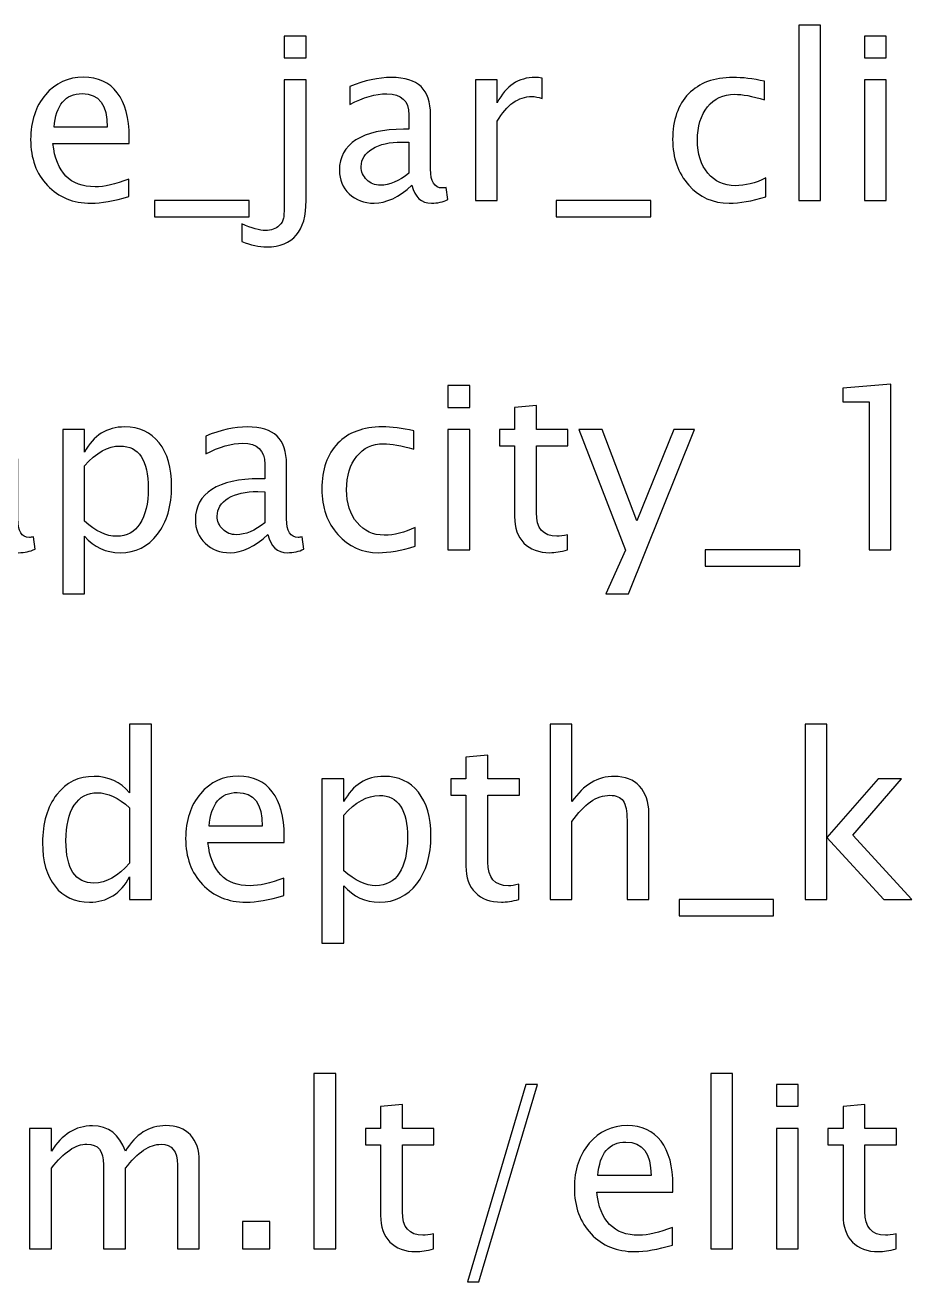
# Model space of a CAD drawing. Header units: centimetres. Extents: x -87 to 69, y -70 to 88.
# Drawn here: x 33.03 to 43.35, y 53.09 to 67.71 of the extents above; entities that cross this region are included whole.
import ezdxf

# ---------------------------------------------------------------- set-up
doc = ezdxf.new("R2010")
doc.units = ezdxf.units.CM
doc.header["$MEASUREMENT"] = 0
doc.layers.add('Layer 1', color=7, linetype='Continuous')

msp = doc.modelspace()

# ---------------------------------------------------------------- linework, layer by layer
at = {"layer": 'Layer 1'}
for points, knots in [([(42.03003, 65.67044), (42.03003, 65.67044), (42.03003, 67.71037), (42.03003, 67.71037), (42.03003, 67.71037), (42.03003, 67.71037), (42.28403, 67.71037), (42.28403, 67.71037), (42.28403, 67.71037), (42.28403, 67.71037), (42.28403, 65.67044), (42.28403, 65.67044), (42.28403, 65.67044), (42.28403, 65.67044), (42.03003, 65.67044), (42.03003, 65.67044)], [0, 0, 0, 0, 0.2, 0.2, 0.2, 0.2, 0.4, 0.4, 0.4, 0.4, 0.6, 0.6, 0.6, 0.6, 1, 1, 1, 1]), ([(36.04604, 67.32938), (36.04604, 67.32938), (36.04604, 67.58338), (36.04604, 67.58338), (36.04604, 67.58338), (36.04604, 67.58338), (36.30004, 67.58338), (36.30004, 67.58338), (36.30004, 67.58338), (36.30004, 67.58338), (36.30004, 67.32938), (36.30004, 67.32938), (36.30004, 67.32938), (36.30004, 67.32938), (36.04604, 67.32938), (36.04604, 67.32938)], [0, 0, 0, 0, 0.2, 0.2, 0.2, 0.2, 0.4, 0.4, 0.4, 0.4, 0.6, 0.6, 0.6, 0.6, 1, 1, 1, 1]), ([(42.79467, 67.32938), (42.79467, 67.32938), (42.79467, 67.58338), (42.79467, 67.58338), (42.79467, 67.58338), (42.79467, 67.58338), (43.04867, 67.58338), (43.04867, 67.58338), (43.04867, 67.58338), (43.04867, 67.58338), (43.04867, 67.32938), (43.04867, 67.32938), (43.04867, 67.32938), (43.04867, 67.32938), (42.79467, 67.32938), (42.79467, 67.32938)], [0, 0, 0, 0, 0.2, 0.2, 0.2, 0.2, 0.4, 0.4, 0.4, 0.4, 0.6, 0.6, 0.6, 0.6, 1, 1, 1, 1]), ([(34.23586, 65.71542), (34.0652, 65.66427), (33.91924, 65.63869), (33.79753, 65.63869), (33.79753, 65.63869), (33.58983, 65.63869), (33.42094, 65.70748), (33.29086, 65.84462), (33.29086, 65.84462), (33.16077, 65.98177), (33.0955, 66.15948), (33.0955, 66.3782), (33.0955, 66.3782), (33.0955, 66.59031), (33.15283, 66.76449), (33.26792, 66.90075), (33.26792, 66.90075), (33.38302, 67.03657), (33.5303, 67.10448), (33.70978, 67.10448), (33.70978, 67.10448), (33.87955, 67.10448), (34.01096, 67.04407), (34.10357, 66.92324), (34.10357, 66.92324), (34.19617, 66.80241), (34.24247, 66.63132), (34.24247, 66.40951), (34.24247, 66.40951), (34.24247, 66.40951), (34.24115, 66.3319), (34.24115, 66.3319), (34.24115, 66.3319), (34.24115, 66.3319), (33.3548, 66.3319), (33.3548, 66.3319), (33.3548, 66.3319), (33.39184, 65.99676), (33.55544, 65.82919), (33.84516, 65.82919), (33.84516, 65.82919), (33.95143, 65.82919), (34.08152, 65.85918), (34.23586, 65.91915), (34.23586, 65.91915), (34.23586, 65.91915), (34.23586, 65.71542), (34.23586, 65.71542)], [0, 0, 0, 0, 0.07692308, 0.07692308, 0.07692308, 0.07692308, 0.15384615, 0.15384615, 0.15384615, 0.15384615, 0.23076923, 0.23076923, 0.23076923, 0.23076923, 0.30769231, 0.30769231, 0.30769231, 0.30769231, 0.38461538, 0.38461538, 0.38461538, 0.38461538, 0.46153846, 0.46153846, 0.46153846, 0.46153846, 0.53846154, 0.53846154, 0.53846154, 0.53846154, 0.61538462, 0.61538462, 0.61538462, 0.61538462, 0.69230769, 0.69230769, 0.69230769, 0.69230769, 0.76923077, 0.76923077, 0.76923077, 0.76923077, 0.84615385, 0.84615385, 0.84615385, 0.84615385, 1, 1, 1, 1]), ([(35.55127, 65.19419), (35.55127, 65.19419), (35.55127, 65.39792), (35.55127, 65.39792), (35.55127, 65.39792), (35.67034, 65.34677), (35.76118, 65.32119), (35.82335, 65.32119), (35.82335, 65.32119), (35.89391, 65.32119), (35.94903, 65.34015), (35.98783, 65.37808), (35.98783, 65.37808), (36.01385, 65.40365), (36.02973, 65.4332), (36.03634, 65.46583), (36.03634, 65.46583), (36.04296, 65.49846), (36.04604, 65.56681), (36.04604, 65.67088), (36.04604, 65.67088), (36.04604, 65.67088), (36.04604, 67.07273), (36.04604, 67.07273), (36.04604, 67.07273), (36.04604, 67.07273), (36.30004, 67.07273), (36.30004, 67.07273), (36.30004, 67.07273), (36.30004, 67.07273), (36.30004, 65.67132), (36.30004, 65.67132), (36.30004, 65.67132), (36.30004, 65.31105), (36.14791, 65.13069), (35.8432, 65.13069), (35.8432, 65.13069), (35.7528, 65.13069), (35.65534, 65.15186), (35.55127, 65.19419)], [0, 0, 0, 0, 0.09090909, 0.09090909, 0.09090909, 0.09090909, 0.18181818, 0.18181818, 0.18181818, 0.18181818, 0.27272727, 0.27272727, 0.27272727, 0.27272727, 0.36363636, 0.36363636, 0.36363636, 0.36363636, 0.45454545, 0.45454545, 0.45454545, 0.45454545, 0.54545455, 0.54545455, 0.54545455, 0.54545455, 0.63636364, 0.63636364, 0.63636364, 0.63636364, 0.72727273, 0.72727273, 0.72727273, 0.72727273, 0.81818182, 0.81818182, 0.81818182, 0.81818182, 1, 1, 1, 1]), ([(37.53123, 65.84903), (37.37866, 65.7088), (37.23181, 65.63869), (37.0907, 65.63869), (37.0907, 65.63869), (36.97473, 65.63869), (36.87815, 65.67485), (36.80187, 65.74761), (36.80187, 65.74761), (36.72514, 65.82037), (36.68677, 65.91209), (36.68677, 66.02278), (36.68677, 66.02278), (36.68677, 66.17579), (36.75115, 66.29353), (36.87992, 66.37555), (36.87992, 66.37555), (37.00868, 66.45757), (37.19345, 66.49858), (37.43422, 66.49858), (37.43422, 66.49858), (37.43422, 66.49858), (37.49375, 66.49858), (37.49375, 66.49858), (37.49375, 66.49858), (37.49375, 66.49858), (37.49375, 66.66748), (37.49375, 66.66748), (37.49375, 66.66748), (37.49375, 66.8302), (37.40908, 66.91133), (37.23931, 66.91133), (37.23931, 66.91133), (37.1079, 66.91133), (36.96414, 66.86988), (36.80848, 66.78698), (36.80848, 66.78698), (36.80848, 66.78698), (36.80848, 66.996), (36.80848, 66.996), (36.80848, 66.996), (36.97958, 67.06656), (37.14097, 67.10183), (37.29223, 67.10183), (37.29223, 67.10183), (37.44789, 67.10183), (37.56298, 67.06656), (37.63662, 66.99556), (37.63662, 66.99556), (37.71071, 66.92456), (37.74775, 66.8152), (37.74775, 66.66748), (37.74775, 66.66748), (37.74775, 66.66748), (37.74775, 66.0338), (37.74775, 66.0338), (37.74775, 66.0338), (37.74775, 65.88872), (37.79229, 65.81596), (37.8818, 65.81596), (37.8818, 65.81596), (37.89283, 65.81596), (37.90914, 65.81772), (37.93075, 65.82125), (37.93075, 65.82125), (37.93075, 65.82125), (37.94883, 65.68014), (37.94883, 65.68014), (37.94883, 65.68014), (37.89107, 65.65236), (37.82757, 65.63869), (37.75789, 65.63869), (37.75789, 65.63869), (37.63927, 65.63869), (37.56386, 65.7088), (37.53123, 65.84903)], [0, 0, 0, 0, 0.05, 0.05, 0.05, 0.05, 0.1, 0.1, 0.1, 0.1, 0.15, 0.15, 0.15, 0.15, 0.2, 0.2, 0.2, 0.2, 0.25, 0.25, 0.25, 0.25, 0.3, 0.3, 0.3, 0.3, 0.35, 0.35, 0.35, 0.35, 0.4, 0.4, 0.4, 0.4, 0.45, 0.45, 0.45, 0.45, 0.5, 0.5, 0.5, 0.5, 0.55, 0.55, 0.55, 0.55, 0.6, 0.6, 0.6, 0.6, 0.65, 0.65, 0.65, 0.65, 0.7, 0.7, 0.7, 0.7, 0.75, 0.75, 0.75, 0.75, 0.8, 0.8, 0.8, 0.8, 0.85, 0.85, 0.85, 0.85, 0.9, 0.9, 0.9, 0.9, 1, 1, 1, 1]), ([(38.26942, 65.67044), (38.26942, 65.67044), (38.26942, 67.07273), (38.26942, 67.07273), (38.26942, 67.07273), (38.26942, 67.07273), (38.52342, 67.07273), (38.52342, 67.07273), (38.52342, 67.07273), (38.52342, 67.07273), (38.52342, 66.80771), (38.52342, 66.80771), (38.52342, 66.80771), (38.6244, 67.00394), (38.7708, 67.10183), (38.96307, 67.10183), (38.96307, 67.10183), (38.98909, 67.10183), (39.01643, 67.09963), (39.04465, 67.09522), (39.04465, 67.09522), (39.04465, 67.09522), (39.04465, 66.85754), (39.04465, 66.85754), (39.04465, 66.85754), (39.00055, 66.87209), (38.96175, 66.87958), (38.92823, 66.87958), (38.92823, 66.87958), (38.76684, 66.87958), (38.6319, 66.78433), (38.52342, 66.59339), (38.52342, 66.59339), (38.52342, 66.59339), (38.52342, 65.67044), (38.52342, 65.67044), (38.52342, 65.67044), (38.52342, 65.67044), (38.26942, 65.67044), (38.26942, 65.67044)], [0, 0, 0, 0, 0.09090909, 0.09090909, 0.09090909, 0.09090909, 0.18181818, 0.18181818, 0.18181818, 0.18181818, 0.27272727, 0.27272727, 0.27272727, 0.27272727, 0.36363636, 0.36363636, 0.36363636, 0.36363636, 0.45454545, 0.45454545, 0.45454545, 0.45454545, 0.54545455, 0.54545455, 0.54545455, 0.54545455, 0.63636364, 0.63636364, 0.63636364, 0.63636364, 0.72727273, 0.72727273, 0.72727273, 0.72727273, 0.81818182, 0.81818182, 0.81818182, 0.81818182, 1, 1, 1, 1]), ([(41.64859, 65.71277), (41.4841, 65.66338), (41.34211, 65.63869), (41.22261, 65.63869), (41.22261, 65.63869), (41.03299, 65.63869), (40.876, 65.7088), (40.75121, 65.84859), (40.75121, 65.84859), (40.62641, 65.98882), (40.56379, 66.16565), (40.56379, 66.37864), (40.56379, 66.37864), (40.56379, 66.60618), (40.62553, 66.78389), (40.749, 66.91089), (40.749, 66.91089), (40.87247, 67.03833), (41.04489, 67.10183), (41.26626, 67.10183), (41.26626, 67.10183), (41.37518, 67.10183), (41.49777, 67.08684), (41.63271, 67.05685), (41.63271, 67.05685), (41.63271, 67.05685), (41.63271, 66.84254), (41.63271, 66.84254), (41.63271, 66.84254), (41.48939, 66.88488), (41.37254, 66.90604), (41.28258, 66.90604), (41.28258, 66.90604), (41.15205, 66.90604), (41.04754, 66.85709), (40.96949, 66.75964), (40.96949, 66.75964), (40.89144, 66.66219), (40.85219, 66.5321), (40.85219, 66.36982), (40.85219, 66.36982), (40.85219, 66.21239), (40.89276, 66.08539), (40.97346, 65.98794), (40.97346, 65.98794), (41.05416, 65.89093), (41.15955, 65.84242), (41.29052, 65.84242), (41.29052, 65.84242), (41.40649, 65.84242), (41.52555, 65.87241), (41.64859, 65.93238), (41.64859, 65.93238), (41.64859, 65.93238), (41.64859, 65.71277), (41.64859, 65.71277)], [0, 0, 0, 0, 0.06666667, 0.06666667, 0.06666667, 0.06666667, 0.13333333, 0.13333333, 0.13333333, 0.13333333, 0.2, 0.2, 0.2, 0.2, 0.26666667, 0.26666667, 0.26666667, 0.26666667, 0.33333333, 0.33333333, 0.33333333, 0.33333333, 0.4, 0.4, 0.4, 0.4, 0.46666667, 0.46666667, 0.46666667, 0.46666667, 0.53333333, 0.53333333, 0.53333333, 0.53333333, 0.6, 0.6, 0.6, 0.6, 0.66666667, 0.66666667, 0.66666667, 0.66666667, 0.73333333, 0.73333333, 0.73333333, 0.73333333, 0.8, 0.8, 0.8, 0.8, 0.86666667, 0.86666667, 0.86666667, 0.86666667, 1, 1, 1, 1]), ([(42.79467, 65.67044), (42.79467, 65.67044), (42.79467, 67.07273), (42.79467, 67.07273), (42.79467, 67.07273), (42.79467, 67.07273), (43.04867, 67.07273), (43.04867, 67.07273), (43.04867, 67.07273), (43.04867, 67.07273), (43.04867, 65.67044), (43.04867, 65.67044), (43.04867, 65.67044), (43.04867, 65.67044), (42.79467, 65.67044), (42.79467, 65.67044)], [0, 0, 0, 0, 0.2, 0.2, 0.2, 0.2, 0.4, 0.4, 0.4, 0.4, 0.6, 0.6, 0.6, 0.6, 1, 1, 1, 1]), ([(33.36803, 66.5224), (33.36803, 66.5224), (33.98715, 66.5224), (33.98715, 66.5224), (33.98715, 66.5224), (33.98715, 66.78345), (33.88969, 66.91398), (33.69523, 66.91398), (33.69523, 66.91398), (33.49943, 66.91398), (33.39051, 66.78345), (33.36803, 66.5224)], [0, 0, 0, 0, 0.25, 0.25, 0.25, 0.25, 0.5, 0.5, 0.5, 0.5, 1, 1, 1, 1]), ([(37.49375, 65.9875), (37.49375, 65.9875), (37.49375, 66.34777), (37.49375, 66.34777), (37.49375, 66.34777), (37.49375, 66.34777), (37.41217, 66.35042), (37.41217, 66.35042), (37.41217, 66.35042), (37.27106, 66.35042), (37.15729, 66.3244), (37.07042, 66.27237), (37.07042, 66.27237), (36.98399, 66.21989), (36.94077, 66.15066), (36.94077, 66.06423), (36.94077, 66.06423), (36.94077, 66.00381), (36.96238, 65.95266), (37.00515, 65.91077), (37.00515, 65.91077), (37.04837, 65.86888), (37.10084, 65.84771), (37.16302, 65.84771), (37.16302, 65.84771), (37.26885, 65.84771), (37.3791, 65.89445), (37.49375, 65.9875)], [0, 0, 0, 0, 0.125, 0.125, 0.125, 0.125, 0.25, 0.25, 0.25, 0.25, 0.375, 0.375, 0.375, 0.375, 0.5, 0.5, 0.5, 0.5, 0.625, 0.625, 0.625, 0.625, 0.75, 0.75, 0.75, 0.75, 1, 1, 1, 1]), ([(34.53792, 65.47994), (34.53792, 65.47994), (34.53792, 65.67044), (34.53792, 65.67044), (34.53792, 65.67044), (34.53792, 65.67044), (35.63859, 65.67044), (35.63859, 65.67044), (35.63859, 65.67044), (35.63859, 65.67044), (35.63859, 65.47994), (35.63859, 65.47994), (35.63859, 65.47994), (35.63859, 65.47994), (34.53792, 65.47994), (34.53792, 65.47994)], [0, 0, 0, 0, 0.2, 0.2, 0.2, 0.2, 0.4, 0.4, 0.4, 0.4, 0.6, 0.6, 0.6, 0.6, 1, 1, 1, 1]), ([(39.20913, 65.47994), (39.20913, 65.47994), (39.20913, 65.67044), (39.20913, 65.67044), (39.20913, 65.67044), (39.20913, 65.67044), (40.3098, 65.67044), (40.3098, 65.67044), (40.3098, 65.67044), (40.3098, 65.67044), (40.3098, 65.47994), (40.3098, 65.47994), (40.3098, 65.47994), (40.3098, 65.47994), (39.20913, 65.47994), (39.20913, 65.47994)], [0, 0, 0, 0, 0.2, 0.2, 0.2, 0.2, 0.4, 0.4, 0.4, 0.4, 0.6, 0.6, 0.6, 0.6, 1, 1, 1, 1]), ([(37.94906, 63.26362), (37.94906, 63.26362), (37.94906, 63.51762), (37.94906, 63.51762), (37.94906, 63.51762), (37.94906, 63.51762), (38.20306, 63.51762), (38.20306, 63.51762), (38.20306, 63.51762), (38.20306, 63.51762), (38.20306, 63.26362), (38.20306, 63.26362), (38.20306, 63.26362), (38.20306, 63.26362), (37.94906, 63.26362), (37.94906, 63.26362)], [0, 0, 0, 0, 0.2, 0.2, 0.2, 0.2, 0.4, 0.4, 0.4, 0.4, 0.6, 0.6, 0.6, 0.6, 1, 1, 1, 1]), ([(42.84781, 61.60468), (42.84781, 61.60468), (42.84781, 63.32712), (42.84781, 63.32712), (42.84781, 63.32712), (42.84781, 63.32712), (42.54354, 63.32712), (42.54354, 63.32712), (42.54354, 63.32712), (42.54354, 63.32712), (42.54354, 63.48587), (42.54354, 63.48587), (42.54354, 63.48587), (42.54354, 63.48587), (43.10181, 63.53349), (43.10181, 63.53349), (43.10181, 63.53349), (43.10181, 63.53349), (43.10181, 61.60468), (43.10181, 61.60468), (43.10181, 61.60468), (43.10181, 61.60468), (42.84781, 61.60468), (42.84781, 61.60468)], [0, 0, 0, 0, 0.14285714, 0.14285714, 0.14285714, 0.14285714, 0.28571429, 0.28571429, 0.28571429, 0.28571429, 0.42857143, 0.42857143, 0.42857143, 0.42857143, 0.57142857, 0.57142857, 0.57142857, 0.57142857, 0.71428571, 0.71428571, 0.71428571, 0.71428571, 1, 1, 1, 1]), ([(39.34076, 61.60512), (39.26227, 61.58351), (39.19392, 61.57293), (39.13615, 61.57293), (39.13615, 61.57293), (39.0065, 61.57293), (38.90552, 61.60997), (38.8332, 61.68405), (38.8332, 61.68405), (38.76044, 61.75814), (38.72428, 61.86088), (38.72428, 61.99274), (38.72428, 61.99274), (38.72428, 61.99274), (38.72428, 62.81647), (38.72428, 62.81647), (38.72428, 62.81647), (38.72428, 62.81647), (38.54878, 62.81647), (38.54878, 62.81647), (38.54878, 62.81647), (38.54878, 62.81647), (38.54878, 63.00697), (38.54878, 63.00697), (38.54878, 63.00697), (38.54878, 63.00697), (38.72428, 63.00697), (38.72428, 63.00697), (38.72428, 63.00697), (38.72428, 63.00697), (38.72428, 63.26053), (38.72428, 63.26053), (38.72428, 63.26053), (38.72428, 63.26053), (38.97828, 63.28478), (38.97828, 63.28478), (38.97828, 63.28478), (38.97828, 63.28478), (38.97828, 63.00697), (38.97828, 63.00697), (38.97828, 63.00697), (38.97828, 63.00697), (39.34605, 63.00697), (39.34605, 63.00697), (39.34605, 63.00697), (39.34605, 63.00697), (39.34605, 62.81647), (39.34605, 62.81647), (39.34605, 62.81647), (39.34605, 62.81647), (38.97828, 62.81647), (38.97828, 62.81647), (38.97828, 62.81647), (38.97828, 62.81647), (38.97828, 62.0386), (38.97828, 62.0386), (38.97828, 62.0386), (38.97828, 61.85515), (39.0581, 61.76343), (39.21729, 61.76343), (39.21729, 61.76343), (39.25124, 61.76343), (39.29225, 61.76916), (39.34076, 61.78019), (39.34076, 61.78019), (39.34076, 61.78019), (39.34076, 61.60512), (39.34076, 61.60512)], [0, 0, 0, 0, 0.05555556, 0.05555556, 0.05555556, 0.05555556, 0.11111111, 0.11111111, 0.11111111, 0.11111111, 0.16666667, 0.16666667, 0.16666667, 0.16666667, 0.22222222, 0.22222222, 0.22222222, 0.22222222, 0.27777778, 0.27777778, 0.27777778, 0.27777778, 0.33333333, 0.33333333, 0.33333333, 0.33333333, 0.38888889, 0.38888889, 0.38888889, 0.38888889, 0.44444444, 0.44444444, 0.44444444, 0.44444444, 0.5, 0.5, 0.5, 0.5, 0.55555556, 0.55555556, 0.55555556, 0.55555556, 0.61111111, 0.61111111, 0.61111111, 0.61111111, 0.66666667, 0.66666667, 0.66666667, 0.66666667, 0.72222222, 0.72222222, 0.72222222, 0.72222222, 0.77777778, 0.77777778, 0.77777778, 0.77777778, 0.83333333, 0.83333333, 0.83333333, 0.83333333, 0.88888889, 0.88888889, 0.88888889, 0.88888889, 1, 1, 1, 1]), ([(32.72971, 61.78327), (32.57714, 61.64304), (32.43029, 61.57293), (32.28918, 61.57293), (32.28918, 61.57293), (32.17321, 61.57293), (32.07663, 61.60909), (32.00035, 61.68185), (32.00035, 61.68185), (31.92362, 61.75461), (31.88525, 61.84633), (31.88525, 61.95702), (31.88525, 61.95702), (31.88525, 62.11003), (31.94963, 62.22777), (32.0784, 62.30979), (32.0784, 62.30979), (32.20716, 62.39181), (32.39193, 62.43282), (32.6327, 62.43282), (32.6327, 62.43282), (32.6327, 62.43282), (32.69223, 62.43282), (32.69223, 62.43282), (32.69223, 62.43282), (32.69223, 62.43282), (32.69223, 62.60172), (32.69223, 62.60172), (32.69223, 62.60172), (32.69223, 62.76444), (32.60756, 62.84557), (32.43779, 62.84557), (32.43779, 62.84557), (32.30638, 62.84557), (32.16262, 62.80412), (32.00696, 62.72122), (32.00696, 62.72122), (32.00696, 62.72122), (32.00696, 62.93024), (32.00696, 62.93024), (32.00696, 62.93024), (32.17806, 63.0008), (32.33945, 63.03607), (32.49071, 63.03607), (32.49071, 63.03607), (32.64637, 63.03607), (32.76146, 63.0008), (32.8351, 62.9298), (32.8351, 62.9298), (32.90919, 62.8588), (32.94623, 62.74944), (32.94623, 62.60172), (32.94623, 62.60172), (32.94623, 62.60172), (32.94623, 61.96804), (32.94623, 61.96804), (32.94623, 61.96804), (32.94623, 61.82296), (32.99077, 61.7502), (33.08028, 61.7502), (33.08028, 61.7502), (33.09131, 61.7502), (33.10762, 61.75196), (33.12923, 61.75549), (33.12923, 61.75549), (33.12923, 61.75549), (33.14731, 61.61438), (33.14731, 61.61438), (33.14731, 61.61438), (33.08955, 61.5866), (33.02605, 61.57293), (32.95637, 61.57293), (32.95637, 61.57293), (32.83775, 61.57293), (32.76234, 61.64304), (32.72971, 61.78327)], [0, 0, 0, 0, 0.05, 0.05, 0.05, 0.05, 0.1, 0.1, 0.1, 0.1, 0.15, 0.15, 0.15, 0.15, 0.2, 0.2, 0.2, 0.2, 0.25, 0.25, 0.25, 0.25, 0.3, 0.3, 0.3, 0.3, 0.35, 0.35, 0.35, 0.35, 0.4, 0.4, 0.4, 0.4, 0.45, 0.45, 0.45, 0.45, 0.5, 0.5, 0.5, 0.5, 0.55, 0.55, 0.55, 0.55, 0.6, 0.6, 0.6, 0.6, 0.65, 0.65, 0.65, 0.65, 0.7, 0.7, 0.7, 0.7, 0.75, 0.75, 0.75, 0.75, 0.8, 0.8, 0.8, 0.8, 0.85, 0.85, 0.85, 0.85, 0.9, 0.9, 0.9, 0.9, 1, 1, 1, 1]), ([(33.4679, 61.09403), (33.4679, 61.09403), (33.4679, 63.00697), (33.4679, 63.00697), (33.4679, 63.00697), (33.4679, 63.00697), (33.7219, 63.00697), (33.7219, 63.00697), (33.7219, 63.00697), (33.7219, 63.00697), (33.7219, 62.74195), (33.7219, 62.74195), (33.7219, 62.74195), (33.82597, 62.93818), (33.98251, 63.03607), (34.19109, 63.03607), (34.19109, 63.03607), (34.35999, 63.03607), (34.49272, 62.97478), (34.58973, 62.85175), (34.58973, 62.85175), (34.68675, 62.72872), (34.73525, 62.56071), (34.73525, 62.34772), (34.73525, 62.34772), (34.73525, 62.11577), (34.68013, 61.92835), (34.57033, 61.78636), (34.57033, 61.78636), (34.46053, 61.64393), (34.31589, 61.57293), (34.13685, 61.57293), (34.13685, 61.57293), (33.97061, 61.57293), (33.83214, 61.63643), (33.7219, 61.76387), (33.7219, 61.76387), (33.7219, 61.76387), (33.7219, 61.09403), (33.7219, 61.09403), (33.7219, 61.09403), (33.7219, 61.09403), (33.4679, 61.09403), (33.4679, 61.09403)], [0, 0, 0, 0, 0.08333333, 0.08333333, 0.08333333, 0.08333333, 0.16666667, 0.16666667, 0.16666667, 0.16666667, 0.25, 0.25, 0.25, 0.25, 0.33333333, 0.33333333, 0.33333333, 0.33333333, 0.41666667, 0.41666667, 0.41666667, 0.41666667, 0.5, 0.5, 0.5, 0.5, 0.58333333, 0.58333333, 0.58333333, 0.58333333, 0.66666667, 0.66666667, 0.66666667, 0.66666667, 0.75, 0.75, 0.75, 0.75, 0.83333333, 0.83333333, 0.83333333, 0.83333333, 1, 1, 1, 1]), ([(35.85576, 61.78327), (35.70319, 61.64304), (35.55634, 61.57293), (35.41523, 61.57293), (35.41523, 61.57293), (35.29926, 61.57293), (35.20268, 61.60909), (35.1264, 61.68185), (35.1264, 61.68185), (35.04967, 61.75461), (35.0113, 61.84633), (35.0113, 61.95702), (35.0113, 61.95702), (35.0113, 62.11003), (35.07568, 62.22777), (35.20445, 62.30979), (35.20445, 62.30979), (35.33321, 62.39181), (35.51798, 62.43282), (35.75875, 62.43282), (35.75875, 62.43282), (35.75875, 62.43282), (35.81828, 62.43282), (35.81828, 62.43282), (35.81828, 62.43282), (35.81828, 62.43282), (35.81828, 62.60172), (35.81828, 62.60172), (35.81828, 62.60172), (35.81828, 62.76444), (35.73361, 62.84557), (35.56384, 62.84557), (35.56384, 62.84557), (35.43243, 62.84557), (35.28867, 62.80412), (35.13301, 62.72122), (35.13301, 62.72122), (35.13301, 62.72122), (35.13301, 62.93024), (35.13301, 62.93024), (35.13301, 62.93024), (35.30411, 63.0008), (35.4655, 63.03607), (35.61676, 63.03607), (35.61676, 63.03607), (35.77242, 63.03607), (35.88751, 63.0008), (35.96115, 62.9298), (35.96115, 62.9298), (36.03524, 62.8588), (36.07228, 62.74944), (36.07228, 62.60172), (36.07228, 62.60172), (36.07228, 62.60172), (36.07228, 61.96804), (36.07228, 61.96804), (36.07228, 61.96804), (36.07228, 61.82296), (36.11682, 61.7502), (36.20633, 61.7502), (36.20633, 61.7502), (36.21736, 61.7502), (36.23367, 61.75196), (36.25528, 61.75549), (36.25528, 61.75549), (36.25528, 61.75549), (36.27336, 61.61438), (36.27336, 61.61438), (36.27336, 61.61438), (36.2156, 61.5866), (36.1521, 61.57293), (36.08242, 61.57293), (36.08242, 61.57293), (35.9638, 61.57293), (35.88839, 61.64304), (35.85576, 61.78327)], [0, 0, 0, 0, 0.05, 0.05, 0.05, 0.05, 0.1, 0.1, 0.1, 0.1, 0.15, 0.15, 0.15, 0.15, 0.2, 0.2, 0.2, 0.2, 0.25, 0.25, 0.25, 0.25, 0.3, 0.3, 0.3, 0.3, 0.35, 0.35, 0.35, 0.35, 0.4, 0.4, 0.4, 0.4, 0.45, 0.45, 0.45, 0.45, 0.5, 0.5, 0.5, 0.5, 0.55, 0.55, 0.55, 0.55, 0.6, 0.6, 0.6, 0.6, 0.65, 0.65, 0.65, 0.65, 0.7, 0.7, 0.7, 0.7, 0.75, 0.75, 0.75, 0.75, 0.8, 0.8, 0.8, 0.8, 0.85, 0.85, 0.85, 0.85, 0.9, 0.9, 0.9, 0.9, 1, 1, 1, 1]), ([(37.56762, 61.64701), (37.40313, 61.59762), (37.26114, 61.57293), (37.14164, 61.57293), (37.14164, 61.57293), (36.95202, 61.57293), (36.79503, 61.64304), (36.67024, 61.78283), (36.67024, 61.78283), (36.54544, 61.92306), (36.48282, 62.09989), (36.48282, 62.31288), (36.48282, 62.31288), (36.48282, 62.54042), (36.54456, 62.71813), (36.66803, 62.84513), (36.66803, 62.84513), (36.7915, 62.97257), (36.96392, 63.03607), (37.18529, 63.03607), (37.18529, 63.03607), (37.29421, 63.03607), (37.4168, 63.02108), (37.55174, 62.99109), (37.55174, 62.99109), (37.55174, 62.99109), (37.55174, 62.77678), (37.55174, 62.77678), (37.55174, 62.77678), (37.40842, 62.81912), (37.29157, 62.84028), (37.20161, 62.84028), (37.20161, 62.84028), (37.07108, 62.84028), (36.96657, 62.79133), (36.88852, 62.69388), (36.88852, 62.69388), (36.81047, 62.59643), (36.77122, 62.46634), (36.77122, 62.30406), (36.77122, 62.30406), (36.77122, 62.14663), (36.81179, 62.01963), (36.89249, 61.92218), (36.89249, 61.92218), (36.97319, 61.82517), (37.07858, 61.77666), (37.20955, 61.77666), (37.20955, 61.77666), (37.32552, 61.77666), (37.44458, 61.80665), (37.56762, 61.86662), (37.56762, 61.86662), (37.56762, 61.86662), (37.56762, 61.64701), (37.56762, 61.64701)], [0, 0, 0, 0, 0.06666667, 0.06666667, 0.06666667, 0.06666667, 0.13333333, 0.13333333, 0.13333333, 0.13333333, 0.2, 0.2, 0.2, 0.2, 0.26666667, 0.26666667, 0.26666667, 0.26666667, 0.33333333, 0.33333333, 0.33333333, 0.33333333, 0.4, 0.4, 0.4, 0.4, 0.46666667, 0.46666667, 0.46666667, 0.46666667, 0.53333333, 0.53333333, 0.53333333, 0.53333333, 0.6, 0.6, 0.6, 0.6, 0.66666667, 0.66666667, 0.66666667, 0.66666667, 0.73333333, 0.73333333, 0.73333333, 0.73333333, 0.8, 0.8, 0.8, 0.8, 0.86666667, 0.86666667, 0.86666667, 0.86666667, 1, 1, 1, 1]), ([(37.94906, 61.60468), (37.94906, 61.60468), (37.94906, 63.00697), (37.94906, 63.00697), (37.94906, 63.00697), (37.94906, 63.00697), (38.20306, 63.00697), (38.20306, 63.00697), (38.20306, 63.00697), (38.20306, 63.00697), (38.20306, 61.60468), (38.20306, 61.60468), (38.20306, 61.60468), (38.20306, 61.60468), (37.94906, 61.60468), (37.94906, 61.60468)], [0, 0, 0, 0, 0.2, 0.2, 0.2, 0.2, 0.4, 0.4, 0.4, 0.4, 0.6, 0.6, 0.6, 0.6, 1, 1, 1, 1]), ([(39.78614, 61.09403), (39.78614, 61.09403), (40.01368, 61.60292), (40.01368, 61.60292), (40.01368, 61.60292), (40.01368, 61.60292), (39.47041, 63.00697), (39.47041, 63.00697), (39.47041, 63.00697), (39.47041, 63.00697), (39.74293, 63.00697), (39.74293, 63.00697), (39.74293, 63.00697), (39.74293, 63.00697), (40.14686, 61.94511), (40.14686, 61.94511), (40.14686, 61.94511), (40.14686, 61.94511), (40.57769, 63.00697), (40.57769, 63.00697), (40.57769, 63.00697), (40.57769, 63.00697), (40.81713, 63.00697), (40.81713, 63.00697), (40.81713, 63.00697), (40.81713, 63.00697), (40.05073, 61.09403), (40.05073, 61.09403), (40.05073, 61.09403), (40.05073, 61.09403), (39.78614, 61.09403), (39.78614, 61.09403)], [0, 0, 0, 0, 0.11111111, 0.11111111, 0.11111111, 0.11111111, 0.22222222, 0.22222222, 0.22222222, 0.22222222, 0.33333333, 0.33333333, 0.33333333, 0.33333333, 0.44444444, 0.44444444, 0.44444444, 0.44444444, 0.55555556, 0.55555556, 0.55555556, 0.55555556, 0.66666667, 0.66666667, 0.66666667, 0.66666667, 0.77777778, 0.77777778, 0.77777778, 0.77777778, 1, 1, 1, 1]), ([(33.7219, 61.93894), (33.85287, 61.82208), (33.97766, 61.76343), (34.09628, 61.76343), (34.09628, 61.76343), (34.21314, 61.76343), (34.30354, 61.81238), (34.36704, 61.90983), (34.36704, 61.90983), (34.43098, 62.00729), (34.46273, 62.14443), (34.46273, 62.3217), (34.46273, 62.3217), (34.46273, 62.64978), (34.35425, 62.81382), (34.13729, 62.81382), (34.13729, 62.81382), (33.9953, 62.81382), (33.85684, 62.7371), (33.7219, 62.5832), (33.7219, 62.5832), (33.7219, 62.5832), (33.7219, 61.93894), (33.7219, 61.93894)], [0, 0, 0, 0, 0.14285714, 0.14285714, 0.14285714, 0.14285714, 0.28571429, 0.28571429, 0.28571429, 0.28571429, 0.42857143, 0.42857143, 0.42857143, 0.42857143, 0.57142857, 0.57142857, 0.57142857, 0.57142857, 0.71428571, 0.71428571, 0.71428571, 0.71428571, 1, 1, 1, 1]), ([(35.81828, 61.92174), (35.81828, 61.92174), (35.81828, 62.28201), (35.81828, 62.28201), (35.81828, 62.28201), (35.81828, 62.28201), (35.7367, 62.28466), (35.7367, 62.28466), (35.7367, 62.28466), (35.59559, 62.28466), (35.48182, 62.25864), (35.39495, 62.20661), (35.39495, 62.20661), (35.30852, 62.15413), (35.2653, 62.0849), (35.2653, 61.99847), (35.2653, 61.99847), (35.2653, 61.93805), (35.28691, 61.8869), (35.32968, 61.84501), (35.32968, 61.84501), (35.3729, 61.80312), (35.42537, 61.78195), (35.48755, 61.78195), (35.48755, 61.78195), (35.59338, 61.78195), (35.70363, 61.82869), (35.81828, 61.92174)], [0, 0, 0, 0, 0.125, 0.125, 0.125, 0.125, 0.25, 0.25, 0.25, 0.25, 0.375, 0.375, 0.375, 0.375, 0.5, 0.5, 0.5, 0.5, 0.625, 0.625, 0.625, 0.625, 0.75, 0.75, 0.75, 0.75, 1, 1, 1, 1]), ([(40.94281, 61.41418), (40.94281, 61.41418), (40.94281, 61.60468), (40.94281, 61.60468), (40.94281, 61.60468), (40.94281, 61.60468), (42.04348, 61.60468), (42.04348, 61.60468), (42.04348, 61.60468), (42.04348, 61.60468), (42.04348, 61.41418), (42.04348, 61.41418), (42.04348, 61.41418), (42.04348, 61.41418), (40.94281, 61.41418), (40.94281, 61.41418)], [0, 0, 0, 0, 0.2, 0.2, 0.2, 0.2, 0.4, 0.4, 0.4, 0.4, 0.6, 0.6, 0.6, 0.6, 1, 1, 1, 1]), ([(34.24686, 57.53892), (34.24686, 57.53892), (34.24686, 57.80218), (34.24686, 57.80218), (34.24686, 57.80218), (34.14323, 57.60551), (33.98713, 57.50717), (33.77855, 57.50717), (33.77855, 57.50717), (33.60921, 57.50717), (33.47604, 57.56847), (33.37903, 57.6915), (33.37903, 57.6915), (33.28201, 57.81453), (33.2335, 57.98254), (33.2335, 58.19553), (33.2335, 58.19553), (33.2335, 58.42836), (33.28863, 58.61577), (33.39843, 58.75777), (33.39843, 58.75777), (33.50867, 58.89932), (33.65331, 58.97031), (33.83279, 58.97031), (33.83279, 58.97031), (33.99903, 58.97031), (34.1375, 58.90681), (34.24686, 58.77937), (34.24686, 58.77937), (34.24686, 58.77937), (34.24686, 59.57885), (34.24686, 59.57885), (34.24686, 59.57885), (34.24686, 59.57885), (34.50086, 59.57885), (34.50086, 59.57885), (34.50086, 59.57885), (34.50086, 59.57885), (34.50086, 57.53892), (34.50086, 57.53892), (34.50086, 57.53892), (34.50086, 57.53892), (34.24686, 57.53892), (34.24686, 57.53892)], [0, 0, 0, 0, 0.08333333, 0.08333333, 0.08333333, 0.08333333, 0.16666667, 0.16666667, 0.16666667, 0.16666667, 0.25, 0.25, 0.25, 0.25, 0.33333333, 0.33333333, 0.33333333, 0.33333333, 0.41666667, 0.41666667, 0.41666667, 0.41666667, 0.5, 0.5, 0.5, 0.5, 0.58333333, 0.58333333, 0.58333333, 0.58333333, 0.66666667, 0.66666667, 0.66666667, 0.66666667, 0.75, 0.75, 0.75, 0.75, 0.83333333, 0.83333333, 0.83333333, 0.83333333, 1, 1, 1, 1]), ([(39.13856, 57.53892), (39.13856, 57.53892), (39.13856, 59.57885), (39.13856, 59.57885), (39.13856, 59.57885), (39.13856, 59.57885), (39.39256, 59.57885), (39.39256, 59.57885), (39.39256, 59.57885), (39.39256, 59.57885), (39.39256, 58.67619), (39.39256, 58.67619), (39.39256, 58.67619), (39.52706, 58.87242), (39.69198, 58.97031), (39.88689, 58.97031), (39.88689, 58.97031), (40.00948, 58.97031), (40.10693, 58.93195), (40.17881, 58.85478), (40.17881, 58.85478), (40.25069, 58.77805), (40.28685, 58.67442), (40.28685, 58.54478), (40.28685, 58.54478), (40.28685, 58.54478), (40.28685, 57.53892), (40.28685, 57.53892), (40.28685, 57.53892), (40.28685, 57.53892), (40.03285, 57.53892), (40.03285, 57.53892), (40.03285, 57.53892), (40.03285, 57.53892), (40.03285, 58.46187), (40.03285, 58.46187), (40.03285, 58.46187), (40.03285, 58.56594), (40.01742, 58.64003), (39.98699, 58.68412), (39.98699, 58.68412), (39.95612, 58.72866), (39.90541, 58.75071), (39.83441, 58.75071), (39.83441, 58.75071), (39.67831, 58.75071), (39.53102, 58.64885), (39.39256, 58.44512), (39.39256, 58.44512), (39.39256, 58.44512), (39.39256, 57.53892), (39.39256, 57.53892), (39.39256, 57.53892), (39.39256, 57.53892), (39.13856, 57.53892), (39.13856, 57.53892)], [0, 0, 0, 0, 0.06666667, 0.06666667, 0.06666667, 0.06666667, 0.13333333, 0.13333333, 0.13333333, 0.13333333, 0.2, 0.2, 0.2, 0.2, 0.26666667, 0.26666667, 0.26666667, 0.26666667, 0.33333333, 0.33333333, 0.33333333, 0.33333333, 0.4, 0.4, 0.4, 0.4, 0.46666667, 0.46666667, 0.46666667, 0.46666667, 0.53333333, 0.53333333, 0.53333333, 0.53333333, 0.6, 0.6, 0.6, 0.6, 0.66666667, 0.66666667, 0.66666667, 0.66666667, 0.73333333, 0.73333333, 0.73333333, 0.73333333, 0.8, 0.8, 0.8, 0.8, 0.86666667, 0.86666667, 0.86666667, 0.86666667, 1, 1, 1, 1]), ([(42.10365, 57.53892), (42.10365, 57.53892), (42.10365, 59.57885), (42.10365, 59.57885), (42.10365, 59.57885), (42.10365, 59.57885), (42.35765, 59.57885), (42.35765, 59.57885), (42.35765, 59.57885), (42.35765, 59.57885), (42.35765, 58.26079), (42.35765, 58.26079), (42.35765, 58.26079), (42.35765, 58.26079), (42.95296, 58.94121), (42.95296, 58.94121), (42.95296, 58.94121), (42.95296, 58.94121), (43.22725, 58.94121), (43.22725, 58.94121), (43.22725, 58.94121), (43.22725, 58.94121), (42.65839, 58.28681), (42.65839, 58.28681), (42.65839, 58.28681), (42.65839, 58.28681), (43.34631, 57.53892), (43.34631, 57.53892), (43.34631, 57.53892), (43.34631, 57.53892), (43.01911, 57.53892), (43.01911, 57.53892), (43.01911, 57.53892), (43.01911, 57.53892), (42.35765, 58.25814), (42.35765, 58.25814), (42.35765, 58.25814), (42.35765, 58.25814), (42.35765, 57.53892), (42.35765, 57.53892), (42.35765, 57.53892), (42.35765, 57.53892), (42.10365, 57.53892), (42.10365, 57.53892)], [0, 0, 0, 0, 0.08333333, 0.08333333, 0.08333333, 0.08333333, 0.16666667, 0.16666667, 0.16666667, 0.16666667, 0.25, 0.25, 0.25, 0.25, 0.33333333, 0.33333333, 0.33333333, 0.33333333, 0.41666667, 0.41666667, 0.41666667, 0.41666667, 0.5, 0.5, 0.5, 0.5, 0.58333333, 0.58333333, 0.58333333, 0.58333333, 0.66666667, 0.66666667, 0.66666667, 0.66666667, 0.75, 0.75, 0.75, 0.75, 0.83333333, 0.83333333, 0.83333333, 0.83333333, 1, 1, 1, 1]), ([(38.77608, 57.53936), (38.69759, 57.51775), (38.62924, 57.50717), (38.57147, 57.50717), (38.57147, 57.50717), (38.44182, 57.50717), (38.34084, 57.54421), (38.26852, 57.61829), (38.26852, 57.61829), (38.19576, 57.69238), (38.1596, 57.79512), (38.1596, 57.92698), (38.1596, 57.92698), (38.1596, 57.92698), (38.1596, 58.75071), (38.1596, 58.75071), (38.1596, 58.75071), (38.1596, 58.75071), (37.9841, 58.75071), (37.9841, 58.75071), (37.9841, 58.75071), (37.9841, 58.75071), (37.9841, 58.94121), (37.9841, 58.94121), (37.9841, 58.94121), (37.9841, 58.94121), (38.1596, 58.94121), (38.1596, 58.94121), (38.1596, 58.94121), (38.1596, 58.94121), (38.1596, 59.19477), (38.1596, 59.19477), (38.1596, 59.19477), (38.1596, 59.19477), (38.4136, 59.21902), (38.4136, 59.21902), (38.4136, 59.21902), (38.4136, 59.21902), (38.4136, 58.94121), (38.4136, 58.94121), (38.4136, 58.94121), (38.4136, 58.94121), (38.78137, 58.94121), (38.78137, 58.94121), (38.78137, 58.94121), (38.78137, 58.94121), (38.78137, 58.75071), (38.78137, 58.75071), (38.78137, 58.75071), (38.78137, 58.75071), (38.4136, 58.75071), (38.4136, 58.75071), (38.4136, 58.75071), (38.4136, 58.75071), (38.4136, 57.97284), (38.4136, 57.97284), (38.4136, 57.97284), (38.4136, 57.78939), (38.49342, 57.69767), (38.65261, 57.69767), (38.65261, 57.69767), (38.68656, 57.69767), (38.72757, 57.7034), (38.77608, 57.71443), (38.77608, 57.71443), (38.77608, 57.71443), (38.77608, 57.53936), (38.77608, 57.53936)], [0, 0, 0, 0, 0.05555556, 0.05555556, 0.05555556, 0.05555556, 0.11111111, 0.11111111, 0.11111111, 0.11111111, 0.16666667, 0.16666667, 0.16666667, 0.16666667, 0.22222222, 0.22222222, 0.22222222, 0.22222222, 0.27777778, 0.27777778, 0.27777778, 0.27777778, 0.33333333, 0.33333333, 0.33333333, 0.33333333, 0.38888889, 0.38888889, 0.38888889, 0.38888889, 0.44444444, 0.44444444, 0.44444444, 0.44444444, 0.5, 0.5, 0.5, 0.5, 0.55555556, 0.55555556, 0.55555556, 0.55555556, 0.61111111, 0.61111111, 0.61111111, 0.61111111, 0.66666667, 0.66666667, 0.66666667, 0.66666667, 0.72222222, 0.72222222, 0.72222222, 0.72222222, 0.77777778, 0.77777778, 0.77777778, 0.77777778, 0.83333333, 0.83333333, 0.83333333, 0.83333333, 0.88888889, 0.88888889, 0.88888889, 0.88888889, 1, 1, 1, 1]), ([(36.03897, 57.5839), (35.86831, 57.53275), (35.72235, 57.50717), (35.60064, 57.50717), (35.60064, 57.50717), (35.39294, 57.50717), (35.22405, 57.57596), (35.09397, 57.7131), (35.09397, 57.7131), (34.96388, 57.85025), (34.89861, 58.02796), (34.89861, 58.24668), (34.89861, 58.24668), (34.89861, 58.45879), (34.95594, 58.63297), (35.07103, 58.76923), (35.07103, 58.76923), (35.18613, 58.90505), (35.33341, 58.97296), (35.51289, 58.97296), (35.51289, 58.97296), (35.68266, 58.97296), (35.81407, 58.91255), (35.90668, 58.79172), (35.90668, 58.79172), (35.99928, 58.67089), (36.04558, 58.4998), (36.04558, 58.27799), (36.04558, 58.27799), (36.04558, 58.27799), (36.04426, 58.20038), (36.04426, 58.20038), (36.04426, 58.20038), (36.04426, 58.20038), (35.15791, 58.20038), (35.15791, 58.20038), (35.15791, 58.20038), (35.19495, 57.86524), (35.35855, 57.69767), (35.64827, 57.69767), (35.64827, 57.69767), (35.75454, 57.69767), (35.88463, 57.72766), (36.03897, 57.78763), (36.03897, 57.78763), (36.03897, 57.78763), (36.03897, 57.5839), (36.03897, 57.5839)], [0, 0, 0, 0, 0.07692308, 0.07692308, 0.07692308, 0.07692308, 0.15384615, 0.15384615, 0.15384615, 0.15384615, 0.23076923, 0.23076923, 0.23076923, 0.23076923, 0.30769231, 0.30769231, 0.30769231, 0.30769231, 0.38461538, 0.38461538, 0.38461538, 0.38461538, 0.46153846, 0.46153846, 0.46153846, 0.46153846, 0.53846154, 0.53846154, 0.53846154, 0.53846154, 0.61538462, 0.61538462, 0.61538462, 0.61538462, 0.69230769, 0.69230769, 0.69230769, 0.69230769, 0.76923077, 0.76923077, 0.76923077, 0.76923077, 0.84615385, 0.84615385, 0.84615385, 0.84615385, 1, 1, 1, 1]), ([(36.48391, 57.02827), (36.48391, 57.02827), (36.48391, 58.94121), (36.48391, 58.94121), (36.48391, 58.94121), (36.48391, 58.94121), (36.73791, 58.94121), (36.73791, 58.94121), (36.73791, 58.94121), (36.73791, 58.94121), (36.73791, 58.67619), (36.73791, 58.67619), (36.73791, 58.67619), (36.84198, 58.87242), (36.99852, 58.97031), (37.2071, 58.97031), (37.2071, 58.97031), (37.376, 58.97031), (37.50873, 58.90902), (37.60574, 58.78599), (37.60574, 58.78599), (37.70276, 58.66296), (37.75126, 58.49495), (37.75126, 58.28196), (37.75126, 58.28196), (37.75126, 58.05001), (37.69614, 57.86259), (37.58634, 57.7206), (37.58634, 57.7206), (37.47654, 57.57817), (37.3319, 57.50717), (37.15286, 57.50717), (37.15286, 57.50717), (36.98662, 57.50717), (36.84815, 57.57067), (36.73791, 57.69811), (36.73791, 57.69811), (36.73791, 57.69811), (36.73791, 57.02827), (36.73791, 57.02827), (36.73791, 57.02827), (36.73791, 57.02827), (36.48391, 57.02827), (36.48391, 57.02827)], [0, 0, 0, 0, 0.08333333, 0.08333333, 0.08333333, 0.08333333, 0.16666667, 0.16666667, 0.16666667, 0.16666667, 0.25, 0.25, 0.25, 0.25, 0.33333333, 0.33333333, 0.33333333, 0.33333333, 0.41666667, 0.41666667, 0.41666667, 0.41666667, 0.5, 0.5, 0.5, 0.5, 0.58333333, 0.58333333, 0.58333333, 0.58333333, 0.66666667, 0.66666667, 0.66666667, 0.66666667, 0.75, 0.75, 0.75, 0.75, 0.83333333, 0.83333333, 0.83333333, 0.83333333, 1, 1, 1, 1]), ([(34.24686, 58.60563), (34.11501, 58.72161), (33.99021, 58.77981), (33.87203, 58.77981), (33.87203, 58.77981), (33.75562, 58.77981), (33.66566, 58.73131), (33.60172, 58.63385), (33.60172, 58.63385), (33.53778, 58.53684), (33.50603, 58.39926), (33.50603, 58.2211), (33.50603, 58.2211), (33.50603, 57.89346), (33.6145, 57.72942), (33.8319, 57.72942), (33.8319, 57.72942), (33.97301, 57.72942), (34.11148, 57.80659), (34.24686, 57.96049), (34.24686, 57.96049), (34.24686, 57.96049), (34.24686, 58.60563), (34.24686, 58.60563)], [0, 0, 0, 0, 0.14285714, 0.14285714, 0.14285714, 0.14285714, 0.28571429, 0.28571429, 0.28571429, 0.28571429, 0.42857143, 0.42857143, 0.42857143, 0.42857143, 0.57142857, 0.57142857, 0.57142857, 0.57142857, 0.71428571, 0.71428571, 0.71428571, 0.71428571, 1, 1, 1, 1]), ([(35.17114, 58.39088), (35.17114, 58.39088), (35.79026, 58.39088), (35.79026, 58.39088), (35.79026, 58.39088), (35.79026, 58.65193), (35.6928, 58.78246), (35.49834, 58.78246), (35.49834, 58.78246), (35.30254, 58.78246), (35.19362, 58.65193), (35.17114, 58.39088)], [0, 0, 0, 0, 0.25, 0.25, 0.25, 0.25, 0.5, 0.5, 0.5, 0.5, 1, 1, 1, 1]), ([(36.73791, 57.87318), (36.86888, 57.75632), (36.99367, 57.69767), (37.11229, 57.69767), (37.11229, 57.69767), (37.22915, 57.69767), (37.31955, 57.74662), (37.38305, 57.84407), (37.38305, 57.84407), (37.44699, 57.94153), (37.47874, 58.07867), (37.47874, 58.25594), (37.47874, 58.25594), (37.47874, 58.58402), (37.37026, 58.74806), (37.1533, 58.74806), (37.1533, 58.74806), (37.01131, 58.74806), (36.87285, 58.67134), (36.73791, 58.51744), (36.73791, 58.51744), (36.73791, 58.51744), (36.73791, 57.87318), (36.73791, 57.87318)], [0, 0, 0, 0, 0.14285714, 0.14285714, 0.14285714, 0.14285714, 0.28571429, 0.28571429, 0.28571429, 0.28571429, 0.42857143, 0.42857143, 0.42857143, 0.42857143, 0.57142857, 0.57142857, 0.57142857, 0.57142857, 0.71428571, 0.71428571, 0.71428571, 0.71428571, 1, 1, 1, 1]), ([(40.63786, 57.34842), (40.63786, 57.34842), (40.63786, 57.53892), (40.63786, 57.53892), (40.63786, 57.53892), (40.63786, 57.53892), (41.73853, 57.53892), (41.73853, 57.53892), (41.73853, 57.53892), (41.73853, 57.53892), (41.73853, 57.34842), (41.73853, 57.34842), (41.73853, 57.34842), (41.73853, 57.34842), (40.63786, 57.34842), (40.63786, 57.34842)], [0, 0, 0, 0, 0.2, 0.2, 0.2, 0.2, 0.4, 0.4, 0.4, 0.4, 0.6, 0.6, 0.6, 0.6, 1, 1, 1, 1]), ([(36.39022, 53.47316), (36.39022, 53.47316), (36.39022, 55.51309), (36.39022, 55.51309), (36.39022, 55.51309), (36.39022, 55.51309), (36.64422, 55.51309), (36.64422, 55.51309), (36.64422, 55.51309), (36.64422, 55.51309), (36.64422, 53.47316), (36.64422, 53.47316), (36.64422, 53.47316), (36.64422, 53.47316), (36.39022, 53.47316), (36.39022, 53.47316)], [0, 0, 0, 0, 0.2, 0.2, 0.2, 0.2, 0.4, 0.4, 0.4, 0.4, 0.6, 0.6, 0.6, 0.6, 1, 1, 1, 1]), ([(41.00587, 53.47316), (41.00587, 53.47316), (41.00587, 55.51309), (41.00587, 55.51309), (41.00587, 55.51309), (41.00587, 55.51309), (41.25987, 55.51309), (41.25987, 55.51309), (41.25987, 55.51309), (41.25987, 55.51309), (41.25987, 53.47316), (41.25987, 53.47316), (41.25987, 53.47316), (41.25987, 53.47316), (41.00587, 53.47316), (41.00587, 53.47316)], [0, 0, 0, 0, 0.2, 0.2, 0.2, 0.2, 0.4, 0.4, 0.4, 0.4, 0.6, 0.6, 0.6, 0.6, 1, 1, 1, 1]), ([(38.17615, 53.08951), (38.17615, 53.08951), (38.85657, 55.3861), (38.85657, 55.3861), (38.85657, 55.3861), (38.85657, 55.3861), (38.99107, 55.3861), (38.99107, 55.3861), (38.99107, 55.3861), (38.99107, 55.3861), (38.31065, 53.08951), (38.31065, 53.08951), (38.31065, 53.08951), (38.31065, 53.08951), (38.17615, 53.08951), (38.17615, 53.08951)], [0, 0, 0, 0, 0.2, 0.2, 0.2, 0.2, 0.4, 0.4, 0.4, 0.4, 0.6, 0.6, 0.6, 0.6, 1, 1, 1, 1]), ([(41.77051, 55.1321), (41.77051, 55.1321), (41.77051, 55.3861), (41.77051, 55.3861), (41.77051, 55.3861), (41.77051, 55.3861), (42.02451, 55.3861), (42.02451, 55.3861), (42.02451, 55.3861), (42.02451, 55.3861), (42.02451, 55.1321), (42.02451, 55.1321), (42.02451, 55.1321), (42.02451, 55.1321), (41.77051, 55.1321), (41.77051, 55.1321)], [0, 0, 0, 0, 0.2, 0.2, 0.2, 0.2, 0.4, 0.4, 0.4, 0.4, 0.6, 0.6, 0.6, 0.6, 1, 1, 1, 1]), ([(37.78192, 53.4736), (37.70343, 53.45199), (37.63508, 53.44141), (37.57731, 53.44141), (37.57731, 53.44141), (37.44766, 53.44141), (37.34668, 53.47845), (37.27436, 53.55253), (37.27436, 53.55253), (37.2016, 53.62662), (37.16544, 53.72936), (37.16544, 53.86122), (37.16544, 53.86122), (37.16544, 53.86122), (37.16544, 54.68495), (37.16544, 54.68495), (37.16544, 54.68495), (37.16544, 54.68495), (36.98994, 54.68495), (36.98994, 54.68495), (36.98994, 54.68495), (36.98994, 54.68495), (36.98994, 54.87545), (36.98994, 54.87545), (36.98994, 54.87545), (36.98994, 54.87545), (37.16544, 54.87545), (37.16544, 54.87545), (37.16544, 54.87545), (37.16544, 54.87545), (37.16544, 55.12901), (37.16544, 55.12901), (37.16544, 55.12901), (37.16544, 55.12901), (37.41944, 55.15326), (37.41944, 55.15326), (37.41944, 55.15326), (37.41944, 55.15326), (37.41944, 54.87545), (37.41944, 54.87545), (37.41944, 54.87545), (37.41944, 54.87545), (37.78721, 54.87545), (37.78721, 54.87545), (37.78721, 54.87545), (37.78721, 54.87545), (37.78721, 54.68495), (37.78721, 54.68495), (37.78721, 54.68495), (37.78721, 54.68495), (37.41944, 54.68495), (37.41944, 54.68495), (37.41944, 54.68495), (37.41944, 54.68495), (37.41944, 53.90708), (37.41944, 53.90708), (37.41944, 53.90708), (37.41944, 53.72363), (37.49926, 53.63191), (37.65845, 53.63191), (37.65845, 53.63191), (37.6924, 53.63191), (37.73341, 53.63764), (37.78192, 53.64867), (37.78192, 53.64867), (37.78192, 53.64867), (37.78192, 53.4736), (37.78192, 53.4736)], [0, 0, 0, 0, 0.05555556, 0.05555556, 0.05555556, 0.05555556, 0.11111111, 0.11111111, 0.11111111, 0.11111111, 0.16666667, 0.16666667, 0.16666667, 0.16666667, 0.22222222, 0.22222222, 0.22222222, 0.22222222, 0.27777778, 0.27777778, 0.27777778, 0.27777778, 0.33333333, 0.33333333, 0.33333333, 0.33333333, 0.38888889, 0.38888889, 0.38888889, 0.38888889, 0.44444444, 0.44444444, 0.44444444, 0.44444444, 0.5, 0.5, 0.5, 0.5, 0.55555556, 0.55555556, 0.55555556, 0.55555556, 0.61111111, 0.61111111, 0.61111111, 0.61111111, 0.66666667, 0.66666667, 0.66666667, 0.66666667, 0.72222222, 0.72222222, 0.72222222, 0.72222222, 0.77777778, 0.77777778, 0.77777778, 0.77777778, 0.83333333, 0.83333333, 0.83333333, 0.83333333, 0.88888889, 0.88888889, 0.88888889, 0.88888889, 1, 1, 1, 1]), ([(43.16221, 53.4736), (43.08372, 53.45199), (43.01537, 53.44141), (42.9576, 53.44141), (42.9576, 53.44141), (42.82795, 53.44141), (42.72697, 53.47845), (42.65465, 53.55253), (42.65465, 53.55253), (42.58189, 53.62662), (42.54573, 53.72936), (42.54573, 53.86122), (42.54573, 53.86122), (42.54573, 53.86122), (42.54573, 54.68495), (42.54573, 54.68495), (42.54573, 54.68495), (42.54573, 54.68495), (42.37023, 54.68495), (42.37023, 54.68495), (42.37023, 54.68495), (42.37023, 54.68495), (42.37023, 54.87545), (42.37023, 54.87545), (42.37023, 54.87545), (42.37023, 54.87545), (42.54573, 54.87545), (42.54573, 54.87545), (42.54573, 54.87545), (42.54573, 54.87545), (42.54573, 55.12901), (42.54573, 55.12901), (42.54573, 55.12901), (42.54573, 55.12901), (42.79973, 55.15326), (42.79973, 55.15326), (42.79973, 55.15326), (42.79973, 55.15326), (42.79973, 54.87545), (42.79973, 54.87545), (42.79973, 54.87545), (42.79973, 54.87545), (43.1675, 54.87545), (43.1675, 54.87545), (43.1675, 54.87545), (43.1675, 54.87545), (43.1675, 54.68495), (43.1675, 54.68495), (43.1675, 54.68495), (43.1675, 54.68495), (42.79973, 54.68495), (42.79973, 54.68495), (42.79973, 54.68495), (42.79973, 54.68495), (42.79973, 53.90708), (42.79973, 53.90708), (42.79973, 53.90708), (42.79973, 53.72363), (42.87955, 53.63191), (43.03874, 53.63191), (43.03874, 53.63191), (43.07269, 53.63191), (43.1137, 53.63764), (43.16221, 53.64867), (43.16221, 53.64867), (43.16221, 53.64867), (43.16221, 53.4736), (43.16221, 53.4736)], [0, 0, 0, 0, 0.05555556, 0.05555556, 0.05555556, 0.05555556, 0.11111111, 0.11111111, 0.11111111, 0.11111111, 0.16666667, 0.16666667, 0.16666667, 0.16666667, 0.22222222, 0.22222222, 0.22222222, 0.22222222, 0.27777778, 0.27777778, 0.27777778, 0.27777778, 0.33333333, 0.33333333, 0.33333333, 0.33333333, 0.38888889, 0.38888889, 0.38888889, 0.38888889, 0.44444444, 0.44444444, 0.44444444, 0.44444444, 0.5, 0.5, 0.5, 0.5, 0.55555556, 0.55555556, 0.55555556, 0.55555556, 0.61111111, 0.61111111, 0.61111111, 0.61111111, 0.66666667, 0.66666667, 0.66666667, 0.66666667, 0.72222222, 0.72222222, 0.72222222, 0.72222222, 0.77777778, 0.77777778, 0.77777778, 0.77777778, 0.83333333, 0.83333333, 0.83333333, 0.83333333, 0.88888889, 0.88888889, 0.88888889, 0.88888889, 1, 1, 1, 1]), ([(33.08294, 53.47316), (33.08294, 53.47316), (33.08294, 54.87545), (33.08294, 54.87545), (33.08294, 54.87545), (33.08294, 54.87545), (33.33694, 54.87545), (33.33694, 54.87545), (33.33694, 54.87545), (33.33694, 54.87545), (33.33694, 54.61043), (33.33694, 54.61043), (33.33694, 54.61043), (33.46085, 54.80666), (33.6196, 54.90455), (33.81407, 54.90455), (33.81407, 54.90455), (34.00148, 54.90455), (34.12892, 54.80666), (34.19683, 54.61043), (34.19683, 54.61043), (34.31722, 54.80842), (34.47421, 54.9072), (34.66691, 54.9072), (34.66691, 54.9072), (34.78994, 54.9072), (34.88563, 54.87104), (34.95398, 54.79828), (34.95398, 54.79828), (35.02233, 54.72552), (35.05673, 54.62366), (35.05673, 54.49269), (35.05673, 54.49269), (35.05673, 54.49269), (35.05673, 53.47316), (35.05673, 53.47316), (35.05673, 53.47316), (35.05673, 53.47316), (34.80273, 53.47316), (34.80273, 53.47316), (34.80273, 53.47316), (34.80273, 53.47316), (34.80273, 54.45079), (34.80273, 54.45079), (34.80273, 54.45079), (34.80273, 54.61043), (34.73923, 54.69024), (34.61223, 54.69024), (34.61223, 54.69024), (34.48038, 54.69024), (34.34191, 54.5972), (34.19683, 54.41067), (34.19683, 54.41067), (34.19683, 54.41067), (34.19683, 53.47316), (34.19683, 53.47316), (34.19683, 53.47316), (34.19683, 53.47316), (33.94283, 53.47316), (33.94283, 53.47316), (33.94283, 53.47316), (33.94283, 53.47316), (33.94283, 54.45168), (33.94283, 54.45168), (33.94283, 54.45168), (33.94283, 54.61263), (33.87845, 54.69289), (33.74925, 54.69289), (33.74925, 54.69289), (33.62093, 54.69289), (33.48334, 54.5994), (33.33694, 54.41199), (33.33694, 54.41199), (33.33694, 54.41199), (33.33694, 53.47316), (33.33694, 53.47316), (33.33694, 53.47316), (33.33694, 53.47316), (33.08294, 53.47316), (33.08294, 53.47316)], [0, 0, 0, 0, 0.04761905, 0.04761905, 0.04761905, 0.04761905, 0.0952381, 0.0952381, 0.0952381, 0.0952381, 0.14285714, 0.14285714, 0.14285714, 0.14285714, 0.19047619, 0.19047619, 0.19047619, 0.19047619, 0.23809524, 0.23809524, 0.23809524, 0.23809524, 0.28571429, 0.28571429, 0.28571429, 0.28571429, 0.33333333, 0.33333333, 0.33333333, 0.33333333, 0.38095238, 0.38095238, 0.38095238, 0.38095238, 0.42857143, 0.42857143, 0.42857143, 0.42857143, 0.47619048, 0.47619048, 0.47619048, 0.47619048, 0.52380952, 0.52380952, 0.52380952, 0.52380952, 0.57142857, 0.57142857, 0.57142857, 0.57142857, 0.61904762, 0.61904762, 0.61904762, 0.61904762, 0.66666667, 0.66666667, 0.66666667, 0.66666667, 0.71428571, 0.71428571, 0.71428571, 0.71428571, 0.76190476, 0.76190476, 0.76190476, 0.76190476, 0.80952381, 0.80952381, 0.80952381, 0.80952381, 0.85714286, 0.85714286, 0.85714286, 0.85714286, 0.9047619, 0.9047619, 0.9047619, 0.9047619, 1, 1, 1, 1]), ([(40.56093, 53.51814), (40.39027, 53.46699), (40.24431, 53.44141), (40.1226, 53.44141), (40.1226, 53.44141), (39.9149, 53.44141), (39.74601, 53.5102), (39.61593, 53.64734), (39.61593, 53.64734), (39.48584, 53.78449), (39.42057, 53.9622), (39.42057, 54.18092), (39.42057, 54.18092), (39.42057, 54.39303), (39.4779, 54.56721), (39.59299, 54.70347), (39.59299, 54.70347), (39.70809, 54.83929), (39.85537, 54.9072), (40.03485, 54.9072), (40.03485, 54.9072), (40.20462, 54.9072), (40.33603, 54.84679), (40.42864, 54.72596), (40.42864, 54.72596), (40.52124, 54.60513), (40.56754, 54.43404), (40.56754, 54.21223), (40.56754, 54.21223), (40.56754, 54.21223), (40.56622, 54.13462), (40.56622, 54.13462), (40.56622, 54.13462), (40.56622, 54.13462), (39.67987, 54.13462), (39.67987, 54.13462), (39.67987, 54.13462), (39.71691, 53.79948), (39.88051, 53.63191), (40.17023, 53.63191), (40.17023, 53.63191), (40.2765, 53.63191), (40.40659, 53.6619), (40.56093, 53.72187), (40.56093, 53.72187), (40.56093, 53.72187), (40.56093, 53.51814), (40.56093, 53.51814)], [0, 0, 0, 0, 0.07692308, 0.07692308, 0.07692308, 0.07692308, 0.15384615, 0.15384615, 0.15384615, 0.15384615, 0.23076923, 0.23076923, 0.23076923, 0.23076923, 0.30769231, 0.30769231, 0.30769231, 0.30769231, 0.38461538, 0.38461538, 0.38461538, 0.38461538, 0.46153846, 0.46153846, 0.46153846, 0.46153846, 0.53846154, 0.53846154, 0.53846154, 0.53846154, 0.61538462, 0.61538462, 0.61538462, 0.61538462, 0.69230769, 0.69230769, 0.69230769, 0.69230769, 0.76923077, 0.76923077, 0.76923077, 0.76923077, 0.84615385, 0.84615385, 0.84615385, 0.84615385, 1, 1, 1, 1]), ([(41.77051, 53.47316), (41.77051, 53.47316), (41.77051, 54.87545), (41.77051, 54.87545), (41.77051, 54.87545), (41.77051, 54.87545), (42.02451, 54.87545), (42.02451, 54.87545), (42.02451, 54.87545), (42.02451, 54.87545), (42.02451, 53.47316), (42.02451, 53.47316), (42.02451, 53.47316), (42.02451, 53.47316), (41.77051, 53.47316), (41.77051, 53.47316)], [0, 0, 0, 0, 0.2, 0.2, 0.2, 0.2, 0.4, 0.4, 0.4, 0.4, 0.6, 0.6, 0.6, 0.6, 1, 1, 1, 1]), ([(39.6931, 54.32512), (39.6931, 54.32512), (40.31222, 54.32512), (40.31222, 54.32512), (40.31222, 54.32512), (40.31222, 54.58617), (40.21476, 54.7167), (40.0203, 54.7167), (40.0203, 54.7167), (39.8245, 54.7167), (39.71558, 54.58617), (39.6931, 54.32512)], [0, 0, 0, 0, 0.25, 0.25, 0.25, 0.25, 0.5, 0.5, 0.5, 0.5, 1, 1, 1, 1]), ([(35.55855, 53.47316), (35.55855, 53.47316), (35.55855, 53.79331), (35.55855, 53.79331), (35.55855, 53.79331), (35.55855, 53.79331), (35.8787, 53.79331), (35.8787, 53.79331), (35.8787, 53.79331), (35.8787, 53.79331), (35.8787, 53.47316), (35.8787, 53.47316), (35.8787, 53.47316), (35.8787, 53.47316), (35.55855, 53.47316), (35.55855, 53.47316)], [0, 0, 0, 0, 0.2, 0.2, 0.2, 0.2, 0.4, 0.4, 0.4, 0.4, 0.6, 0.6, 0.6, 0.6, 1, 1, 1, 1])]:
    msp.add_open_spline(points, degree=3, knots=knots, dxfattribs=at)

doc.saveas('drawing.dxf')
